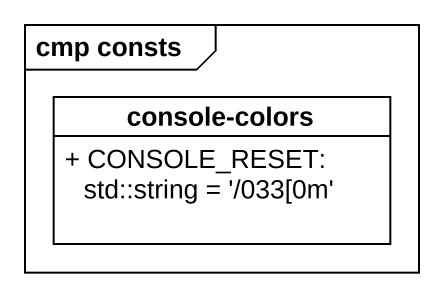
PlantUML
@startuml
mainframe cmp consts
hide circle
hide empty members
skinparam classAttributeIconSize 0
class "console-colors" as console_colors {
  + CONSOLE_RESET: std::string = '/033[0m'
}
@enduml
